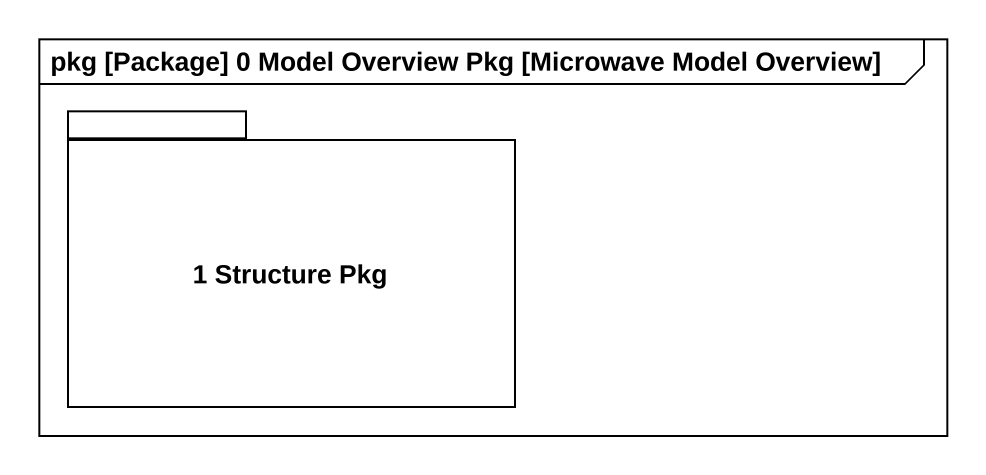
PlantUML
@startuml
mainframe pkg [Package] 0 Model Overview Pkg [Microwave Model Overview]
package "1 Structure Pkg" as p1_Structure_Pkg {
}
@enduml
